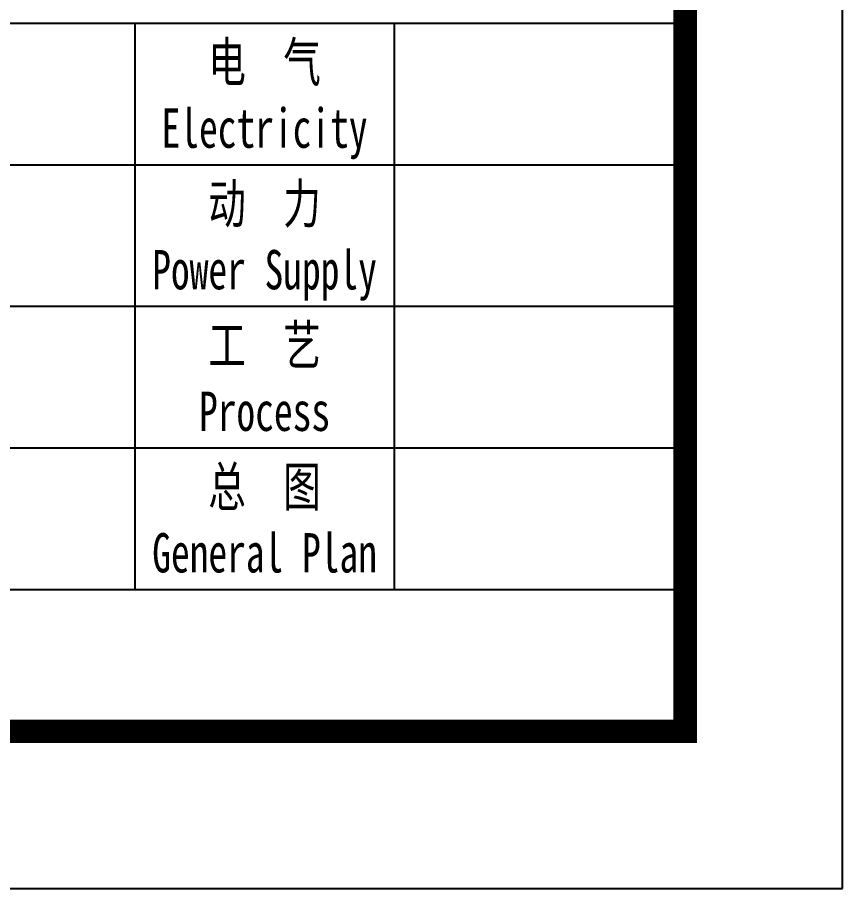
# Model space of a CAD drawing. Extents: x -89996 to 1006241, y -2176 to 440573.
# Drawn here: x 664988 to 672407, y -2176 to 5656 of the extents above; entities that cross this region are included whole.
import ezdxf
from ezdxf.enums import TextEntityAlignment as Align

# ---------------------------------------------------------------- set-up
doc = ezdxf.new("R2010")
doc.units = 0
doc.header["$LTSCALE"] = 1000
doc.header["$MEASUREMENT"] = 0
doc.layers.add('PUB_TITLE', color=4, linetype='Continuous')
doc.styles.add('_gyy_title_ST', font='', dxfattribs={"width": 0.8})
doc.styles.get('_gyy_title_ST').set_extended_font_data('SimSun')

# ---------------------------------------------------------------- blocks, each defined once
blk = doc.blocks.new('A$C767023C3')
at = {"layer": 'PUB_TITLE'}
for p, q in [((0, -37404), (-4949.5, -37404)), ((-2474.7, -37404), (-2474.7, -39949.5)), ((-1308.1, -37404), (-1308.1, -39949.5)), ((0, -38040.4), (-4949.5, -38040.4)), ((0, -38676.8), (-4949.5, -38676.8)), ((0, -39313.1), (-4949.5, -39313.1)), ((0, -39949.5), (-4949.5, -39949.5))]:
    blk.add_line(p, q, dxfattribs=at)
at = {"layer": 'PUB_TITLE', "const_width": 106.1}
blk.add_lwpolyline([(-4949.5, 0), (0, 0), (0, -40585.9), (-4949.5, -40585.9)], close=True, dxfattribs=at)
at = {"layer": 'PUB_TITLE', "style": '_gyy_title_ST', "width": 0.7}
for s, height, p in [('电  气', 176.77, (-1891.4, -37665.7)), ('Electricity', 176.767, (-1891.4, -37962.6)), ('动  力', 176.77, (-1891.4, -38302)), ('Power Supply', 176.767, (-1891.4, -38599)), ('工  艺', 176.77, (-1891.4, -38938.4)), ('Process', 176.77, (-1891.4, -39235.4)), ('总  图', 176.77, (-1891.4, -39574.7)), ('General Plan', 176.767, (-1891.4, -39871.7))]:
    blk.add_text(s, height=height, dxfattribs=at).set_placement(p, align=Align.CENTER)

msp = doc.modelspace()

# ---------------------------------------------------------------- linework, layer by layer
at = {"layer": 'PUB_TITLE'}
msp.add_lwpolyline([(553607.21, -2176.39), (672407.21, -2176.39), (672407.21, 81823.61), (553607.21, 81823.61)], close=True, dxfattribs=at)
at = {"layer": 'PUB_TITLE', "const_width": 212.12}
msp.add_lwpolyline([(557142.57, -762.25), (557142.57, 80409.47), (670993.07, 80409.47), (670993.07, -762.25)], close=True, dxfattribs=at)

# ---------------------------------------------------------------- block references
at = {"xscale": 2, "yscale": 2, "zscale": 2}
msp.add_blockref('A$C767023C3', (670993.07, 80409.47), dxfattribs=at)

doc.saveas('drawing.dxf')
